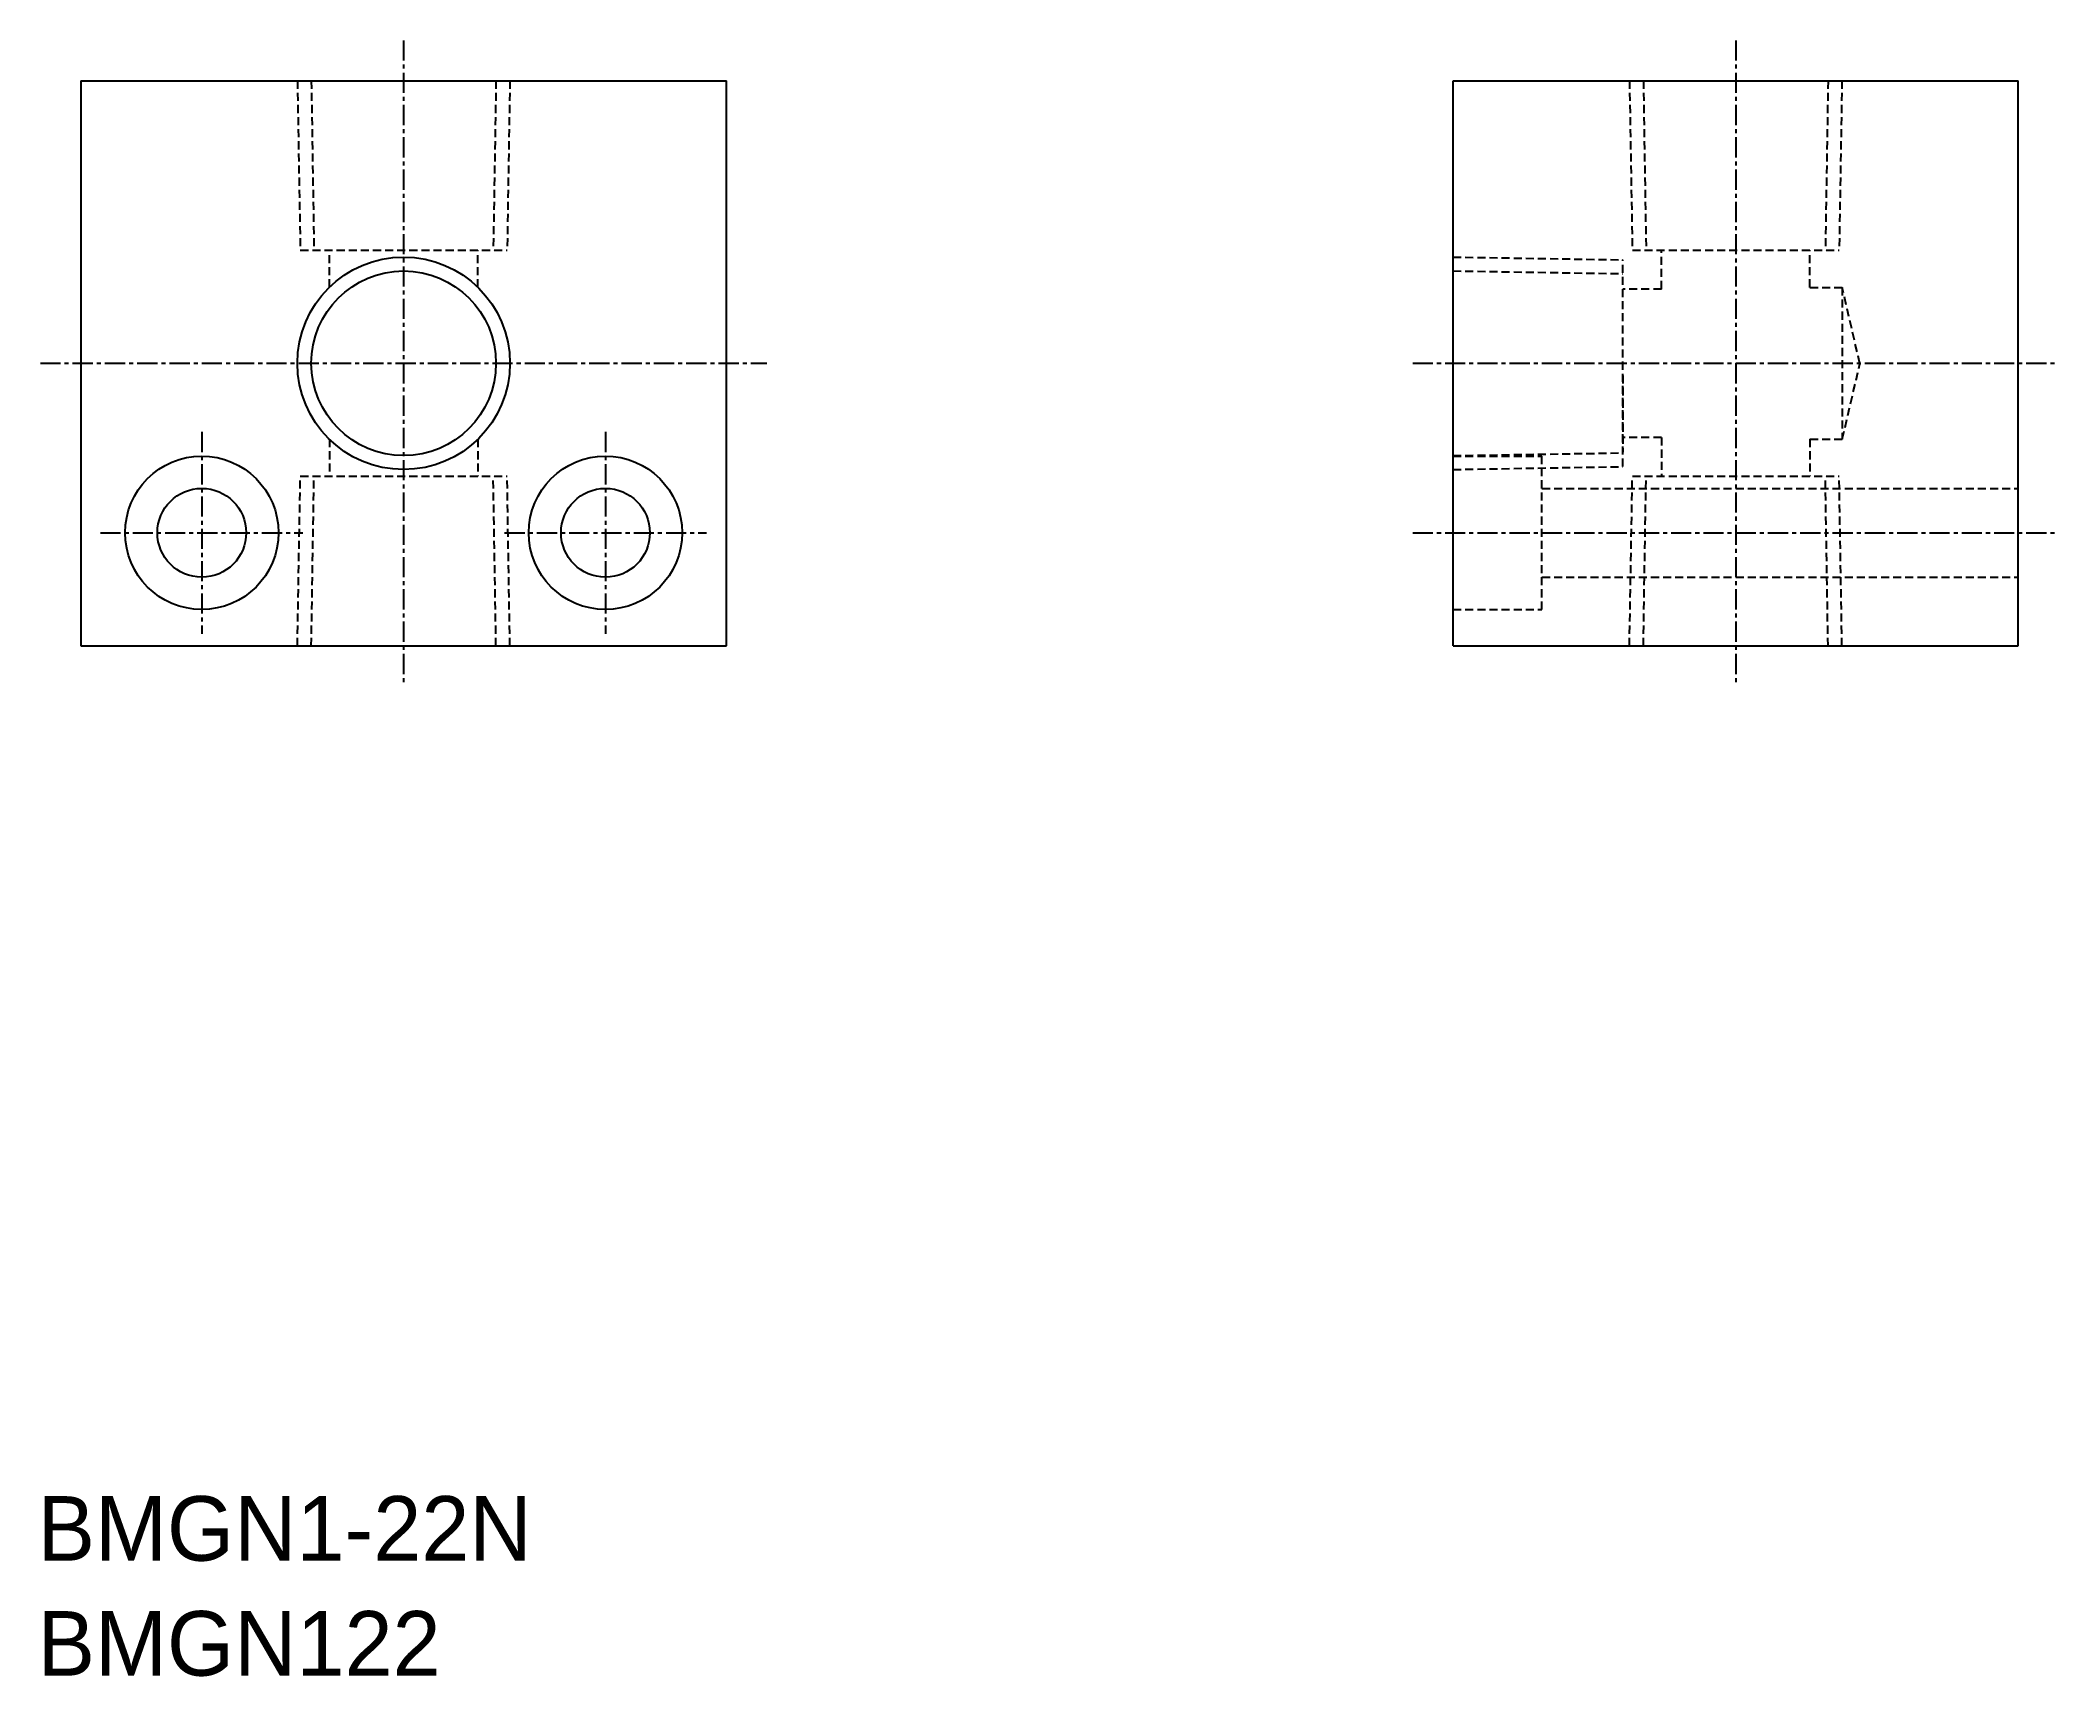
# Model space of a CAD drawing. Extents: x 3919 to 4044, y 11056 to 11158.
import ezdxf

# ---------------------------------------------------------------- set-up
doc = ezdxf.new("R2010")
doc.units = 0
doc.linetypes.add('CENTER', pattern=[2, 1.25, -0.25, 0.25, -0.25])
doc.linetypes.add('DASHED', pattern=[0.75, 0.5, -0.25])
doc.layers.get('0').update_dxf_attribs({"linetype": 'CONTINUOUS'})
doc.layers.add('CENTER', color=1, linetype='CENTER')

msp = doc.modelspace()

# ---------------------------------------------------------------- linework, layer by layer
at = {"color": 7, "linetype": 'CONTINUOUS'}
for p, q in [((3921.73, 11155.1), (3961.73, 11155.1)), ((3921.73, 11155.1), (3921.73, 11120.1)), ((3961.73, 11120.1), (3961.73, 11155.1)), ((4006.73, 11155.1), (4041.73, 11155.1)), ((4006.73, 11120.1), (4006.73, 11155.1)), ((4041.73, 11120.1), (4041.73, 11155.1)), ((3921.73, 11120.1), (3961.73, 11120.1)), ((4006.73, 11120.1), (4041.73, 11120.1))]:
    msp.add_line(p, q, dxfattribs=at)
at = {"color": 3, "linetype": 'DASHED'}
for p, q in [((3935.15, 11155.1), (3935.33, 11144.6)), ((3936.01, 11155.1), (3936.18, 11144.6)), ((3947.45, 11155.1), (3947.28, 11144.6)), ((3948.31, 11155.1), (3948.14, 11144.6)), ((4017.65, 11155.1), (4017.83, 11144.6)), ((4018.51, 11155.1), (4018.68, 11144.6)), ((4029.95, 11155.1), (4029.78, 11144.6)), ((4030.81, 11155.1), (4030.64, 11144.6)), ((3935.33, 11144.6), (3948.14, 11144.6)), ((3937.13, 11142.3), (3937.13, 11144.6)), ((3938.53, 11144.6), (3938.53, 11144.6)), ((3941.73, 11144.6), (3941.73, 11144.6)), ((3946.33, 11142.3), (3946.33, 11144.6)), ((4006.73, 11144.18), (4017.23, 11144.01)), ((4017.23, 11131.2), (4017.23, 11144.01)), ((4017.83, 11144.6), (4030.64, 11144.6)), ((4019.63, 11142.2), (4019.63, 11144.6)), ((4028.83, 11142.3), (4028.83, 11144.6)), ((4006.73, 11143.32), (4017.23, 11143.15)), ((4019.63, 11142.2), (4017.23, 11142.2)), ((4028.83, 11142.3), (4030.83, 11142.3)), ((4030.83, 11142.3), (4030.83, 11132.9)), ((4031.92, 11137.57), (4030.83, 11142.3)), ((4030.83, 11132.9), (4031.92, 11137.57)), ((4017.23, 11136.85), (4017.23, 11132.1)), ((3937.13, 11132.9), (3937.13, 11130.6)), ((3946.33, 11132.9), (3946.33, 11130.6)), ((4019.63, 11133), (4017.23, 11133)), ((4019.63, 11133), (4019.63, 11130.6)), ((4028.83, 11132.9), (4028.83, 11130.6)), ((4028.83, 11132.9), (4030.83, 11132.9)), ((4006.73, 11131.88), (4017.23, 11132.05)), ((4006.73, 11131.85), (4012.23, 11131.85)), ((4012.23, 11122.35), (4012.23, 11131.85)), ((3935.15, 11120.1), (3935.33, 11130.6)), ((3935.33, 11130.6), (3948.14, 11130.6)), ((3936.01, 11120.1), (3936.18, 11130.6)), ((3947.45, 11120.1), (3947.28, 11130.6)), ((3948.31, 11120.1), (3948.14, 11130.6)), ((4006.73, 11131.02), (4017.23, 11131.2)), ((4017.65, 11120.1), (4017.83, 11130.6)), ((4017.83, 11130.6), (4030.64, 11130.6)), ((4018.51, 11120.1), (4018.68, 11130.6)), ((4029.95, 11120.1), (4029.78, 11130.6)), ((4030.81, 11120.1), (4030.64, 11130.6)), ((4012.23, 11129.85), (4041.73, 11129.85)), ((4012.23, 11124.35), (4041.73, 11124.35)), ((4006.73, 11122.35), (4012.23, 11122.35))]:
    msp.add_line(p, q, dxfattribs=at)
at = {"color": 3, "linetype": 'CONTINUOUS'}
msp.add_circle((3941.73, 11137.6), 6.58, dxfattribs=at)
at = {"color": 7, "linetype": 'CONTINUOUS'}
for centre, radius in [((3941.73, 11137.6), 5.72), ((3929.23, 11127.1), 4.75), ((3954.23, 11127.1), 4.75), ((3929.23, 11127.1), 2.75), ((3954.23, 11127.1), 2.75)]:
    msp.add_circle(centre, radius, dxfattribs=at)
at = {"layer": 'CENTER', "color": 1, "linetype": 'CENTER'}
for p, q in [((3941.73, 11157.6), (3941.73, 11117.6)), ((4024.23, 11157.6), (4024.23, 11117.6)), ((3919.23, 11137.6), (3964.23, 11137.6)), ((4004.23, 11137.6), (4044.23, 11137.6)), ((3929.23, 11133.35), (3929.23, 11120.84)), ((3954.23, 11133.35), (3954.23, 11120.85)), ((3922.95, 11127.1), (3935.48, 11127.1)), ((3947.98, 11127.1), (3960.48, 11127.1)), ((4004.23, 11127.1), (4044.23, 11127.1))]:
    msp.add_line(p, q, dxfattribs=at)

# ---------------------------------------------------------------- texts
at = {"color": 7, "linetype": 'CONTINUOUS'}
for s, p in [('BMGN1-22N', (3919.05, 11063.43)), ('BMGN122', (3919.05, 11056.31))]:
    msp.add_text(s, height=4, dxfattribs=at).set_placement(p)

doc.saveas('drawing.dxf')
